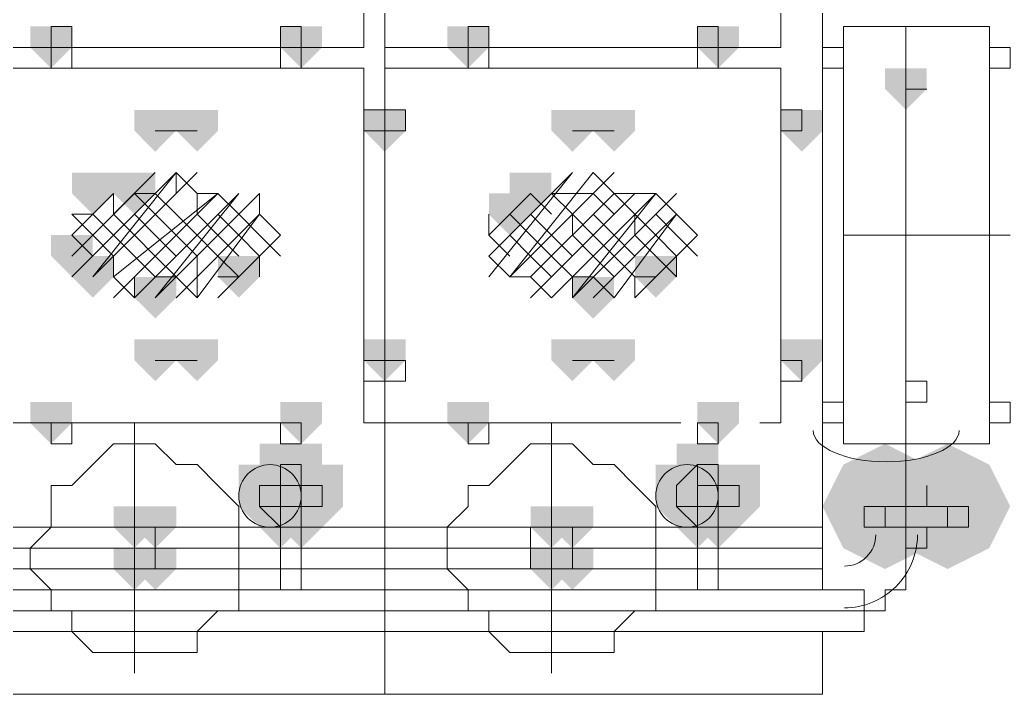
# Model space of a CAD drawing. Header units: millimetres. Extents: x 2315 to 4619, y 1334 to 1897.
# Drawn here: x 3948.507 to 3951.408, y 1516.958 to 1518.933 of the extents above; entities that cross this region are included whole.
import ezdxf

# ---------------------------------------------------------------- set-up
doc = ezdxf.new("R2010")
doc.units = ezdxf.units.MM
doc.linetypes.add('PDF_IMPORT', pattern=[1, 0.8, -0.2])
for name, color, linetype in [('PDF_3中心线层', 1, 'Continuous'), ('PDF_4虚线层', 2, 'Continuous'), ('PDF_5剖面线层', 2, 'Continuous'), ('PDF_剖面线层', 4, 'Continuous'), ('PDF_粗实线层', 7, 'Continuous'), ('PDF_细实线层', 7, 'Continuous')]:
    doc.layers.add(name, color=color, linetype=linetype)

msp = doc.modelspace()

# ---------------------------------------------------------------- hatches: boundary and pattern name
at = {"layer": 'PDF_3中心线层', "transparency": 33554559}
for points in [[(3948.5987, 1518.913), (3948.5377, 1518.913), (3948.5377, 1518.8519), (3948.5987, 1518.7909), (3948.6598, 1518.8519), (3948.6598, 1518.913)], [(3948.5987, 1518.913), (3948.5377, 1518.913), (3948.5377, 1518.8519), (3948.5987, 1518.7909), (3948.6598, 1518.8519), (3948.6598, 1518.913)], [(3949.8204, 1518.913), (3949.7593, 1518.913), (3949.7593, 1518.8519), (3949.8204, 1518.7909), (3949.8814, 1518.8519), (3949.8814, 1518.913)], [(3949.8204, 1518.913), (3949.7593, 1518.913), (3949.7593, 1518.8519), (3949.8204, 1518.7909), (3949.8814, 1518.8519), (3949.8814, 1518.913)], [(3949.576, 1518.6687), (3949.515, 1518.6687), (3949.515, 1518.6076), (3949.576, 1518.5465), (3949.6371, 1518.6076), (3949.6371, 1518.6687)], [(3949.576, 1518.6687), (3949.515, 1518.6687), (3949.515, 1518.6076), (3949.576, 1518.5465), (3949.6371, 1518.6076), (3949.6371, 1518.6687)], [(3949.576, 1518.6687), (3949.515, 1518.6687), (3949.515, 1518.6076), (3949.576, 1518.5465), (3949.6371, 1518.6076), (3949.6371, 1518.6687)], [(3949.576, 1518.6687), (3949.515, 1518.6687), (3949.515, 1518.6076), (3949.576, 1518.5465), (3949.6371, 1518.6076), (3949.6371, 1518.6687)], [(3950.7977, 1518.6687), (3950.7366, 1518.6687), (3950.7366, 1518.6076), (3950.7977, 1518.5465), (3950.8587, 1518.6076), (3950.8587, 1518.6687)], [(3950.7977, 1518.6687), (3950.7366, 1518.6687), (3950.7366, 1518.6076), (3950.7977, 1518.5465), (3950.8587, 1518.6076), (3950.8587, 1518.6687)], [(3950.7977, 1518.6687), (3950.7366, 1518.6687), (3950.7366, 1518.6076), (3950.7977, 1518.5465), (3950.8587, 1518.6076), (3950.8587, 1518.6687)], [(3950.7977, 1518.6687), (3950.7366, 1518.6687), (3950.7366, 1518.6076), (3950.7977, 1518.5465), (3950.8587, 1518.6076), (3950.8587, 1518.6687)], [(3949.576, 1517.9968), (3949.515, 1517.9968), (3949.515, 1517.9357), (3949.576, 1517.8746), (3949.6371, 1517.9357), (3949.6371, 1517.9968)], [(3949.576, 1517.9968), (3949.515, 1517.9968), (3949.515, 1517.9357), (3949.576, 1517.8746), (3949.6371, 1517.9357), (3949.6371, 1517.9968)], [(3948.5987, 1517.8136), (3948.5377, 1517.8136), (3948.5377, 1517.7525), (3948.5987, 1517.6914), (3948.6598, 1517.7525), (3948.6598, 1517.8136)], [(3948.5987, 1517.8136), (3948.5377, 1517.8136), (3948.5377, 1517.7525), (3948.5987, 1517.6914), (3948.6598, 1517.7525), (3948.6598, 1517.8136)], [(3949.8204, 1517.8136), (3949.7593, 1517.8136), (3949.7593, 1517.7525), (3949.8204, 1517.6914), (3949.8814, 1517.7525), (3949.8814, 1517.8136)], [(3949.8204, 1517.8136), (3949.7593, 1517.8136), (3949.7593, 1517.7525), (3949.8204, 1517.6914), (3949.8814, 1517.7525), (3949.8814, 1517.8136)], [(3950.4923, 1517.5692), (3950.4312, 1517.5692), (3950.4312, 1517.5082), (3950.4923, 1517.4471), (3950.5533, 1517.5082), (3950.5533, 1517.5692)]]:
    msp.add_hatch(color=256, dxfattribs=at).paths.add_polyline_path(points)
at = {"layer": 'PDF_4虚线层', "transparency": 33554559}
for points in [[(3949.2706, 1517.5692), (3949.2096, 1517.5692), (3949.2096, 1517.5082), (3949.2706, 1517.4471), (3949.3317, 1517.5082), (3949.3317, 1517.5692)], [(3950.4923, 1517.5692), (3950.4312, 1517.5692), (3950.4312, 1517.5082), (3950.4923, 1517.4471), (3950.5533, 1517.5082), (3950.5533, 1517.5692)]]:
    msp.add_hatch(color=256, dxfattribs=at).paths.add_polyline_path(points)
at = {"layer": 'PDF_5剖面线层', "transparency": 33554559}
for points in [[(3948.7209, 1518.4855), (3948.6598, 1518.4855), (3948.6598, 1518.4244), (3948.7209, 1518.3633), (3948.782, 1518.4244), (3948.782, 1518.4855)], [(3948.8431, 1518.4855), (3948.782, 1518.4855), (3948.782, 1518.4244), (3948.8431, 1518.3633), (3948.9041, 1518.4244), (3948.9041, 1518.4855)], [(3950.0036, 1518.4855), (3949.9425, 1518.4855), (3949.9425, 1518.4244), (3950.0036, 1518.3633), (3950.0647, 1518.4244), (3950.0647, 1518.4855)], [(3949.9425, 1518.4244), (3949.8814, 1518.4244), (3949.8814, 1518.3633), (3949.9425, 1518.3022), (3950.0036, 1518.3633), (3950.0036, 1518.4244)], [(3948.6598, 1518.3022), (3948.5987, 1518.3022), (3948.5987, 1518.2411), (3948.6598, 1518.1801), (3948.7209, 1518.2411), (3948.7209, 1518.3022)], [(3948.7209, 1518.2411), (3948.6598, 1518.2411), (3948.6598, 1518.1801), (3948.7209, 1518.119), (3948.782, 1518.1801), (3948.782, 1518.2411)], [(3949.1485, 1518.2411), (3949.0874, 1518.2411), (3949.0874, 1518.1801), (3949.1485, 1518.119), (3949.2096, 1518.1801), (3949.2096, 1518.2411)], [(3950.3701, 1518.2411), (3950.309, 1518.2411), (3950.309, 1518.1801), (3950.3701, 1518.119), (3950.4312, 1518.1801), (3950.4312, 1518.2411)], [(3948.9041, 1518.1801), (3948.8431, 1518.1801), (3948.8431, 1518.119), (3948.9041, 1518.0579), (3948.9652, 1518.119), (3948.9652, 1518.1801)], [(3950.1868, 1518.1801), (3950.1258, 1518.1801), (3950.1258, 1518.119), (3950.1868, 1518.0579), (3950.2479, 1518.119), (3950.2479, 1518.1801)]]:
    msp.add_hatch(color=256, dxfattribs=at).paths.add_polyline_path(points)
at = {"layer": 'PDF_粗实线层', "transparency": 33554559}
for points in [[(3951.042, 1517.6914), (3950.9198, 1517.6303), (3950.8587, 1517.5082), (3950.9198, 1517.386), (3951.042, 1517.3249), (3951.1641, 1517.386), (3951.2252, 1517.5082), (3951.1641, 1517.6303)], [(3951.042, 1517.6914), (3950.9198, 1517.6303), (3950.8587, 1517.5082), (3950.9198, 1517.386), (3951.042, 1517.3249), (3951.1641, 1517.386), (3951.2252, 1517.5082), (3951.1641, 1517.6303)], [(3951.2252, 1517.6914), (3951.1031, 1517.6303), (3951.042, 1517.5082), (3951.1031, 1517.386), (3951.2252, 1517.3249), (3951.3474, 1517.386), (3951.4085, 1517.5082), (3951.3474, 1517.6303)], [(3951.2252, 1517.6914), (3951.1031, 1517.6303), (3951.042, 1517.5082), (3951.1031, 1517.386), (3951.2252, 1517.3249), (3951.3474, 1517.386), (3951.4085, 1517.5082), (3951.3474, 1517.6303)]]:
    msp.add_hatch(color=256, dxfattribs=at).paths.add_polyline_path(points)
at = {"layer": 'PDF_细实线层', "transparency": 33554559}
for points in [[(3948.5987, 1518.913), (3948.5377, 1518.913), (3948.5377, 1518.8519), (3948.5987, 1518.7909), (3948.6598, 1518.8519), (3948.6598, 1518.913)], [(3949.3317, 1518.913), (3949.2706, 1518.913), (3949.2706, 1518.8519), (3949.3317, 1518.7909), (3949.3928, 1518.8519), (3949.3928, 1518.913)], [(3949.8204, 1518.913), (3949.7593, 1518.913), (3949.7593, 1518.8519), (3949.8204, 1518.7909), (3949.8814, 1518.8519), (3949.8814, 1518.913)], [(3950.5533, 1518.913), (3950.4923, 1518.913), (3950.4923, 1518.8519), (3950.5533, 1518.7909), (3950.6144, 1518.8519), (3950.6144, 1518.913)], [(3951.1031, 1518.7909), (3951.042, 1518.7909), (3951.042, 1518.7298), (3951.1031, 1518.6687), (3951.1641, 1518.7298), (3951.1641, 1518.7909)], [(3948.9041, 1518.6687), (3948.8431, 1518.6687), (3948.8431, 1518.6076), (3948.9041, 1518.5465), (3948.9652, 1518.6076), (3948.9652, 1518.6687)], [(3949.0263, 1518.6687), (3948.9652, 1518.6687), (3948.9652, 1518.6076), (3949.0263, 1518.5465), (3949.0874, 1518.6076), (3949.0874, 1518.6687)], [(3949.576, 1518.6687), (3949.515, 1518.6687), (3949.515, 1518.6076), (3949.576, 1518.5465), (3949.6371, 1518.6076), (3949.6371, 1518.6687)], [(3950.1258, 1518.6687), (3950.0647, 1518.6687), (3950.0647, 1518.6076), (3950.1258, 1518.5465), (3950.1868, 1518.6076), (3950.1868, 1518.6687)], [(3950.2479, 1518.6687), (3950.1868, 1518.6687), (3950.1868, 1518.6076), (3950.2479, 1518.5465), (3950.309, 1518.6076), (3950.309, 1518.6687)], [(3950.7977, 1518.6687), (3950.7366, 1518.6687), (3950.7366, 1518.6076), (3950.7977, 1518.5465), (3950.8587, 1518.6076), (3950.8587, 1518.6687)], [(3950.7977, 1518.6687), (3950.7366, 1518.6687), (3950.7366, 1518.6076), (3950.7977, 1518.5465), (3950.8587, 1518.6076), (3950.8587, 1518.6687)], [(3948.9041, 1517.9968), (3948.8431, 1517.9968), (3948.8431, 1517.9357), (3948.9041, 1517.8746), (3948.9652, 1517.9357), (3948.9652, 1517.9968)], [(3949.0263, 1517.9968), (3948.9652, 1517.9968), (3948.9652, 1517.9357), (3949.0263, 1517.8746), (3949.0874, 1517.9357), (3949.0874, 1517.9968)], [(3949.576, 1517.9968), (3949.515, 1517.9968), (3949.515, 1517.9357), (3949.576, 1517.8746), (3949.6371, 1517.9357), (3949.6371, 1517.9968)], [(3950.1258, 1517.9968), (3950.0647, 1517.9968), (3950.0647, 1517.9357), (3950.1258, 1517.8746), (3950.1868, 1517.9357), (3950.1868, 1517.9968)], [(3950.2479, 1517.9968), (3950.1868, 1517.9968), (3950.1868, 1517.9357), (3950.2479, 1517.8746), (3950.309, 1517.9357), (3950.309, 1517.9968)], [(3950.7977, 1517.9968), (3950.7366, 1517.9968), (3950.7366, 1517.9357), (3950.7977, 1517.8746), (3950.8587, 1517.9357), (3950.8587, 1517.9968)], [(3948.5987, 1517.8136), (3948.5377, 1517.8136), (3948.5377, 1517.7525), (3948.5987, 1517.6914), (3948.6598, 1517.7525), (3948.6598, 1517.8136)], [(3949.3317, 1517.8136), (3949.2706, 1517.8136), (3949.2706, 1517.7525), (3949.3317, 1517.6914), (3949.3928, 1517.7525), (3949.3928, 1517.8136)], [(3949.8204, 1517.8136), (3949.7593, 1517.8136), (3949.7593, 1517.7525), (3949.8204, 1517.6914), (3949.8814, 1517.7525), (3949.8814, 1517.8136)], [(3950.5533, 1517.8136), (3950.4923, 1517.8136), (3950.4923, 1517.7525), (3950.5533, 1517.6914), (3950.6144, 1517.7525), (3950.6144, 1517.8136)], [(3949.2706, 1517.6914), (3949.2096, 1517.6914), (3949.2096, 1517.6303), (3949.2706, 1517.5692), (3949.3317, 1517.6303), (3949.3317, 1517.6914)], [(3949.2706, 1517.6914), (3949.2096, 1517.6914), (3949.2096, 1517.6303), (3949.2706, 1517.5692), (3949.3317, 1517.6303), (3949.3317, 1517.6914)], [(3949.2706, 1517.6914), (3949.2096, 1517.6914), (3949.2096, 1517.6303), (3949.2706, 1517.5692), (3949.3317, 1517.6303), (3949.3317, 1517.6914)], [(3949.2706, 1517.6914), (3949.2096, 1517.6914), (3949.2096, 1517.6303), (3949.2706, 1517.5692), (3949.3317, 1517.6303), (3949.3317, 1517.6914)], [(3949.3317, 1517.6914), (3949.2706, 1517.6914), (3949.2706, 1517.6303), (3949.3317, 1517.5692), (3949.3928, 1517.6303), (3949.3928, 1517.6914)], [(3950.4923, 1517.6914), (3950.4312, 1517.6914), (3950.4312, 1517.6303), (3950.4923, 1517.5692), (3950.5533, 1517.6303), (3950.5533, 1517.6914)], [(3950.4923, 1517.6914), (3950.4312, 1517.6914), (3950.4312, 1517.6303), (3950.4923, 1517.5692), (3950.5533, 1517.6303), (3950.5533, 1517.6914)], [(3950.4923, 1517.6914), (3950.4312, 1517.6914), (3950.4312, 1517.6303), (3950.4923, 1517.5692), (3950.5533, 1517.6303), (3950.5533, 1517.6914)], [(3950.4923, 1517.6914), (3950.4312, 1517.6914), (3950.4312, 1517.6303), (3950.4923, 1517.5692), (3950.5533, 1517.6303), (3950.5533, 1517.6914)], [(3950.4923, 1517.6914), (3950.4312, 1517.6914), (3950.4312, 1517.6303), (3950.4923, 1517.5692), (3950.5533, 1517.6303), (3950.5533, 1517.6914)], [(3950.4923, 1517.6914), (3950.4312, 1517.6914), (3950.4312, 1517.6303), (3950.4923, 1517.5692), (3950.5533, 1517.6303), (3950.5533, 1517.6914)], [(3950.4923, 1517.6914), (3950.4312, 1517.6914), (3950.4312, 1517.6303), (3950.4923, 1517.5692), (3950.5533, 1517.6303), (3950.5533, 1517.6914)], [(3949.2096, 1517.6303), (3949.1485, 1517.6303), (3949.1485, 1517.5692), (3949.2096, 1517.5082), (3949.2706, 1517.5692), (3949.2706, 1517.6303)], [(3949.2096, 1517.6303), (3949.1485, 1517.6303), (3949.1485, 1517.5692), (3949.2096, 1517.5082), (3949.2706, 1517.5692), (3949.2706, 1517.6303)], [(3949.2096, 1517.6303), (3949.1485, 1517.6303), (3949.1485, 1517.5692), (3949.2096, 1517.5082), (3949.2706, 1517.5692), (3949.2706, 1517.6303)], [(3949.2096, 1517.6303), (3949.1485, 1517.6303), (3949.1485, 1517.5692), (3949.2096, 1517.5082), (3949.2706, 1517.5692), (3949.2706, 1517.6303)], [(3949.2096, 1517.6303), (3949.1485, 1517.6303), (3949.1485, 1517.5692), (3949.2096, 1517.5082), (3949.2706, 1517.5692), (3949.2706, 1517.6303)], [(3949.2096, 1517.6303), (3949.1485, 1517.6303), (3949.1485, 1517.5692), (3949.2096, 1517.5082), (3949.2706, 1517.5692), (3949.2706, 1517.6303)], [(3949.2096, 1517.6303), (3949.1485, 1517.6303), (3949.1485, 1517.5692), (3949.2096, 1517.5082), (3949.2706, 1517.5692), (3949.2706, 1517.6303)], [(3949.3317, 1517.6303), (3949.2706, 1517.6303), (3949.2706, 1517.5692), (3949.3317, 1517.5082), (3949.3928, 1517.5692), (3949.3928, 1517.6303)], [(3949.3928, 1517.6303), (3949.3317, 1517.6303), (3949.3317, 1517.5692), (3949.3928, 1517.5082), (3949.4539, 1517.5692), (3949.4539, 1517.6303)], [(3949.3928, 1517.6303), (3949.3317, 1517.6303), (3949.3317, 1517.5692), (3949.3928, 1517.5082), (3949.4539, 1517.5692), (3949.4539, 1517.6303)], [(3949.3928, 1517.6303), (3949.3317, 1517.6303), (3949.3317, 1517.5692), (3949.3928, 1517.5082), (3949.4539, 1517.5692), (3949.4539, 1517.6303)], [(3949.3928, 1517.6303), (3949.3317, 1517.6303), (3949.3317, 1517.5692), (3949.3928, 1517.5082), (3949.4539, 1517.5692), (3949.4539, 1517.6303)], [(3950.4312, 1517.6303), (3950.3701, 1517.6303), (3950.3701, 1517.5692), (3950.4312, 1517.5082), (3950.4923, 1517.5692), (3950.4923, 1517.6303)], [(3950.4312, 1517.6303), (3950.3701, 1517.6303), (3950.3701, 1517.5692), (3950.4312, 1517.5082), (3950.4923, 1517.5692), (3950.4923, 1517.6303)], [(3950.4312, 1517.6303), (3950.3701, 1517.6303), (3950.3701, 1517.5692), (3950.4312, 1517.5082), (3950.4923, 1517.5692), (3950.4923, 1517.6303)], [(3950.4312, 1517.6303), (3950.3701, 1517.6303), (3950.3701, 1517.5692), (3950.4312, 1517.5082), (3950.4923, 1517.5692), (3950.4923, 1517.6303)], [(3950.4312, 1517.6303), (3950.3701, 1517.6303), (3950.3701, 1517.5692), (3950.4312, 1517.5082), (3950.4923, 1517.5692), (3950.4923, 1517.6303)], [(3950.4312, 1517.6303), (3950.3701, 1517.6303), (3950.3701, 1517.5692), (3950.4312, 1517.5082), (3950.4923, 1517.5692), (3950.4923, 1517.6303)], [(3950.4312, 1517.6303), (3950.3701, 1517.6303), (3950.3701, 1517.5692), (3950.4312, 1517.5082), (3950.4923, 1517.5692), (3950.4923, 1517.6303)], [(3950.5533, 1517.6303), (3950.4923, 1517.6303), (3950.4923, 1517.5692), (3950.5533, 1517.5082), (3950.6144, 1517.5692), (3950.6144, 1517.6303)], [(3950.6144, 1517.6303), (3950.5533, 1517.6303), (3950.5533, 1517.5692), (3950.6144, 1517.5082), (3950.6755, 1517.5692), (3950.6755, 1517.6303)], [(3950.6144, 1517.6303), (3950.5533, 1517.6303), (3950.5533, 1517.5692), (3950.6144, 1517.5082), (3950.6755, 1517.5692), (3950.6755, 1517.6303)], [(3950.6144, 1517.6303), (3950.5533, 1517.6303), (3950.5533, 1517.5692), (3950.6144, 1517.5082), (3950.6755, 1517.5692), (3950.6755, 1517.6303)], [(3950.6144, 1517.6303), (3950.5533, 1517.6303), (3950.5533, 1517.5692), (3950.6144, 1517.5082), (3950.6755, 1517.5692), (3950.6755, 1517.6303)], [(3949.2096, 1517.5692), (3949.1485, 1517.5692), (3949.1485, 1517.5082), (3949.2096, 1517.4471), (3949.2706, 1517.5082), (3949.2706, 1517.5692)], [(3949.2096, 1517.5692), (3949.1485, 1517.5692), (3949.1485, 1517.5082), (3949.2096, 1517.4471), (3949.2706, 1517.5082), (3949.2706, 1517.5692)], [(3949.2096, 1517.5692), (3949.1485, 1517.5692), (3949.1485, 1517.5082), (3949.2096, 1517.4471), (3949.2706, 1517.5082), (3949.2706, 1517.5692)], [(3949.2096, 1517.5692), (3949.1485, 1517.5692), (3949.1485, 1517.5082), (3949.2096, 1517.4471), (3949.2706, 1517.5082), (3949.2706, 1517.5692)], [(3949.2096, 1517.5692), (3949.1485, 1517.5692), (3949.1485, 1517.5082), (3949.2096, 1517.4471), (3949.2706, 1517.5082), (3949.2706, 1517.5692)], [(3949.2096, 1517.5692), (3949.1485, 1517.5692), (3949.1485, 1517.5082), (3949.2096, 1517.4471), (3949.2706, 1517.5082), (3949.2706, 1517.5692)], [(3949.2096, 1517.5692), (3949.1485, 1517.5692), (3949.1485, 1517.5082), (3949.2096, 1517.4471), (3949.2706, 1517.5082), (3949.2706, 1517.5692)], [(3949.2706, 1517.5692), (3949.2096, 1517.5692), (3949.2096, 1517.5082), (3949.2706, 1517.4471), (3949.3317, 1517.5082), (3949.3317, 1517.5692)], [(3949.2706, 1517.5692), (3949.2096, 1517.5692), (3949.2096, 1517.5082), (3949.2706, 1517.4471), (3949.3317, 1517.5082), (3949.3317, 1517.5692)], [(3949.2706, 1517.5692), (3949.2096, 1517.5692), (3949.2096, 1517.5082), (3949.2706, 1517.4471), (3949.3317, 1517.5082), (3949.3317, 1517.5692)], [(3949.2706, 1517.5692), (3949.2096, 1517.5692), (3949.2096, 1517.5082), (3949.2706, 1517.4471), (3949.3317, 1517.5082), (3949.3317, 1517.5692)], [(3949.2706, 1517.5692), (3949.2096, 1517.5692), (3949.2096, 1517.5082), (3949.2706, 1517.4471), (3949.3317, 1517.5082), (3949.3317, 1517.5692)], [(3949.2706, 1517.5692), (3949.2096, 1517.5692), (3949.2096, 1517.5082), (3949.2706, 1517.4471), (3949.3317, 1517.5082), (3949.3317, 1517.5692)], [(3949.3317, 1517.5692), (3949.2706, 1517.5692), (3949.2706, 1517.5082), (3949.3317, 1517.4471), (3949.3928, 1517.5082), (3949.3928, 1517.5692)], [(3949.3317, 1517.5692), (3949.2706, 1517.5692), (3949.2706, 1517.5082), (3949.3317, 1517.4471), (3949.3928, 1517.5082), (3949.3928, 1517.5692)], [(3949.3317, 1517.5692), (3949.2706, 1517.5692), (3949.2706, 1517.5082), (3949.3317, 1517.4471), (3949.3928, 1517.5082), (3949.3928, 1517.5692)], [(3949.3928, 1517.5692), (3949.3317, 1517.5692), (3949.3317, 1517.5082), (3949.3928, 1517.4471), (3949.4539, 1517.5082), (3949.4539, 1517.5692)], [(3949.3928, 1517.5692), (3949.3317, 1517.5692), (3949.3317, 1517.5082), (3949.3928, 1517.4471), (3949.4539, 1517.5082), (3949.4539, 1517.5692)], [(3949.3928, 1517.5692), (3949.3317, 1517.5692), (3949.3317, 1517.5082), (3949.3928, 1517.4471), (3949.4539, 1517.5082), (3949.4539, 1517.5692)], [(3949.3928, 1517.5692), (3949.3317, 1517.5692), (3949.3317, 1517.5082), (3949.3928, 1517.4471), (3949.4539, 1517.5082), (3949.4539, 1517.5692)], [(3950.4312, 1517.5692), (3950.3701, 1517.5692), (3950.3701, 1517.5082), (3950.4312, 1517.4471), (3950.4923, 1517.5082), (3950.4923, 1517.5692)], [(3950.4312, 1517.5692), (3950.3701, 1517.5692), (3950.3701, 1517.5082), (3950.4312, 1517.4471), (3950.4923, 1517.5082), (3950.4923, 1517.5692)], [(3950.4312, 1517.5692), (3950.3701, 1517.5692), (3950.3701, 1517.5082), (3950.4312, 1517.4471), (3950.4923, 1517.5082), (3950.4923, 1517.5692)], [(3950.4312, 1517.5692), (3950.3701, 1517.5692), (3950.3701, 1517.5082), (3950.4312, 1517.4471), (3950.4923, 1517.5082), (3950.4923, 1517.5692)], [(3950.4312, 1517.5692), (3950.3701, 1517.5692), (3950.3701, 1517.5082), (3950.4312, 1517.4471), (3950.4923, 1517.5082), (3950.4923, 1517.5692)], [(3950.4312, 1517.5692), (3950.3701, 1517.5692), (3950.3701, 1517.5082), (3950.4312, 1517.4471), (3950.4923, 1517.5082), (3950.4923, 1517.5692)], [(3950.4312, 1517.5692), (3950.3701, 1517.5692), (3950.3701, 1517.5082), (3950.4312, 1517.4471), (3950.4923, 1517.5082), (3950.4923, 1517.5692)], [(3950.4923, 1517.5692), (3950.4312, 1517.5692), (3950.4312, 1517.5082), (3950.4923, 1517.4471), (3950.5533, 1517.5082), (3950.5533, 1517.5692)], [(3950.4923, 1517.5692), (3950.4312, 1517.5692), (3950.4312, 1517.5082), (3950.4923, 1517.4471), (3950.5533, 1517.5082), (3950.5533, 1517.5692)], [(3950.4923, 1517.5692), (3950.4312, 1517.5692), (3950.4312, 1517.5082), (3950.4923, 1517.4471), (3950.5533, 1517.5082), (3950.5533, 1517.5692)], [(3950.4923, 1517.5692), (3950.4312, 1517.5692), (3950.4312, 1517.5082), (3950.4923, 1517.4471), (3950.5533, 1517.5082), (3950.5533, 1517.5692)], [(3950.4923, 1517.5692), (3950.4312, 1517.5692), (3950.4312, 1517.5082), (3950.4923, 1517.4471), (3950.5533, 1517.5082), (3950.5533, 1517.5692)], [(3950.4923, 1517.5692), (3950.4312, 1517.5692), (3950.4312, 1517.5082), (3950.4923, 1517.4471), (3950.5533, 1517.5082), (3950.5533, 1517.5692)], [(3950.5533, 1517.5692), (3950.4923, 1517.5692), (3950.4923, 1517.5082), (3950.5533, 1517.4471), (3950.6144, 1517.5082), (3950.6144, 1517.5692)], [(3950.5533, 1517.5692), (3950.4923, 1517.5692), (3950.4923, 1517.5082), (3950.5533, 1517.4471), (3950.6144, 1517.5082), (3950.6144, 1517.5692)], [(3950.5533, 1517.5692), (3950.4923, 1517.5692), (3950.4923, 1517.5082), (3950.5533, 1517.4471), (3950.6144, 1517.5082), (3950.6144, 1517.5692)], [(3950.6144, 1517.5692), (3950.5533, 1517.5692), (3950.5533, 1517.5082), (3950.6144, 1517.4471), (3950.6755, 1517.5082), (3950.6755, 1517.5692)], [(3950.6144, 1517.5692), (3950.5533, 1517.5692), (3950.5533, 1517.5082), (3950.6144, 1517.4471), (3950.6755, 1517.5082), (3950.6755, 1517.5692)], [(3950.6144, 1517.5692), (3950.5533, 1517.5692), (3950.5533, 1517.5082), (3950.6144, 1517.4471), (3950.6755, 1517.5082), (3950.6755, 1517.5692)], [(3950.6144, 1517.5692), (3950.5533, 1517.5692), (3950.5533, 1517.5082), (3950.6144, 1517.4471), (3950.6755, 1517.5082), (3950.6755, 1517.5692)], [(3950.9809, 1517.5692), (3950.9198, 1517.5692), (3950.9198, 1517.5082), (3950.9809, 1517.4471), (3951.042, 1517.5082), (3951.042, 1517.5692)], [(3951.2863, 1517.5692), (3951.2252, 1517.5692), (3951.2252, 1517.5082), (3951.2863, 1517.4471), (3951.3474, 1517.5082), (3951.3474, 1517.5692)], [(3948.8431, 1517.5082), (3948.782, 1517.5082), (3948.782, 1517.4471), (3948.8431, 1517.386), (3948.9041, 1517.4471), (3948.9041, 1517.5082)], [(3948.9041, 1517.5082), (3948.8431, 1517.5082), (3948.8431, 1517.4471), (3948.9041, 1517.386), (3948.9652, 1517.4471), (3948.9652, 1517.5082)], [(3949.2706, 1517.5082), (3949.2096, 1517.5082), (3949.2096, 1517.4471), (3949.2706, 1517.386), (3949.3317, 1517.4471), (3949.3317, 1517.5082)], [(3949.2706, 1517.5082), (3949.2096, 1517.5082), (3949.2096, 1517.4471), (3949.2706, 1517.386), (3949.3317, 1517.4471), (3949.3317, 1517.5082)], [(3949.2706, 1517.5082), (3949.2096, 1517.5082), (3949.2096, 1517.4471), (3949.2706, 1517.386), (3949.3317, 1517.4471), (3949.3317, 1517.5082)], [(3949.2706, 1517.5082), (3949.2096, 1517.5082), (3949.2096, 1517.4471), (3949.2706, 1517.386), (3949.3317, 1517.4471), (3949.3317, 1517.5082)], [(3949.2706, 1517.5082), (3949.2096, 1517.5082), (3949.2096, 1517.4471), (3949.2706, 1517.386), (3949.3317, 1517.4471), (3949.3317, 1517.5082)], [(3949.3317, 1517.5082), (3949.2706, 1517.5082), (3949.2706, 1517.4471), (3949.3317, 1517.386), (3949.3928, 1517.4471), (3949.3928, 1517.5082)], [(3949.3317, 1517.5082), (3949.2706, 1517.5082), (3949.2706, 1517.4471), (3949.3317, 1517.386), (3949.3928, 1517.4471), (3949.3928, 1517.5082)], [(3950.0647, 1517.5082), (3950.0036, 1517.5082), (3950.0036, 1517.4471), (3950.0647, 1517.386), (3950.1258, 1517.4471), (3950.1258, 1517.5082)], [(3950.1258, 1517.5082), (3950.0647, 1517.5082), (3950.0647, 1517.4471), (3950.1258, 1517.386), (3950.1868, 1517.4471), (3950.1868, 1517.5082)], [(3950.4923, 1517.5082), (3950.4312, 1517.5082), (3950.4312, 1517.4471), (3950.4923, 1517.386), (3950.5533, 1517.4471), (3950.5533, 1517.5082)], [(3950.4923, 1517.5082), (3950.4312, 1517.5082), (3950.4312, 1517.4471), (3950.4923, 1517.386), (3950.5533, 1517.4471), (3950.5533, 1517.5082)], [(3950.4923, 1517.5082), (3950.4312, 1517.5082), (3950.4312, 1517.4471), (3950.4923, 1517.386), (3950.5533, 1517.4471), (3950.5533, 1517.5082)], [(3950.4923, 1517.5082), (3950.4312, 1517.5082), (3950.4312, 1517.4471), (3950.4923, 1517.386), (3950.5533, 1517.4471), (3950.5533, 1517.5082)], [(3950.4923, 1517.5082), (3950.4312, 1517.5082), (3950.4312, 1517.4471), (3950.4923, 1517.386), (3950.5533, 1517.4471), (3950.5533, 1517.5082)], [(3950.4923, 1517.5082), (3950.4312, 1517.5082), (3950.4312, 1517.4471), (3950.4923, 1517.386), (3950.5533, 1517.4471), (3950.5533, 1517.5082)], [(3950.4923, 1517.5082), (3950.4312, 1517.5082), (3950.4312, 1517.4471), (3950.4923, 1517.386), (3950.5533, 1517.4471), (3950.5533, 1517.5082)], [(3950.4923, 1517.5082), (3950.4312, 1517.5082), (3950.4312, 1517.4471), (3950.4923, 1517.386), (3950.5533, 1517.4471), (3950.5533, 1517.5082)], [(3950.5533, 1517.5082), (3950.4923, 1517.5082), (3950.4923, 1517.4471), (3950.5533, 1517.386), (3950.6144, 1517.4471), (3950.6144, 1517.5082)], [(3948.8431, 1517.386), (3948.782, 1517.386), (3948.782, 1517.3249), (3948.8431, 1517.2638), (3948.9041, 1517.3249), (3948.9041, 1517.386)], [(3948.9041, 1517.386), (3948.8431, 1517.386), (3948.8431, 1517.3249), (3948.9041, 1517.2638), (3948.9652, 1517.3249), (3948.9652, 1517.386)], [(3950.0647, 1517.386), (3950.0036, 1517.386), (3950.0036, 1517.3249), (3950.0647, 1517.2638), (3950.1258, 1517.3249), (3950.1258, 1517.386)], [(3950.1258, 1517.386), (3950.0647, 1517.386), (3950.0647, 1517.3249), (3950.1258, 1517.2638), (3950.1868, 1517.3249), (3950.1868, 1517.386)]]:
    msp.add_hatch(color=256, dxfattribs=at).paths.add_polyline_path(points)

# ---------------------------------------------------------------- linework, layer by layer
at = {"layer": 'PDF_3中心线层', "lineweight": 18}
for points in [[(3951.1031, 1518.913), (3951.1031, 1517.4471)], [(3951.1641, 1518.7298), (3951.1031, 1518.7298), (3951.1031, 1518.7909)], [(3950.9198, 1518.3022), (3951.4085, 1518.3022)], [(3951.1641, 1517.8136), (3951.1031, 1517.8136)], [(3948.8431, 1517.7525), (3948.8431, 1517.0195)], [(3950.0647, 1517.7525), (3950.0647, 1517.0195)], [(3949.2706, 1517.6303), (3949.2706, 1517.2638)], [(3950.4923, 1517.6303), (3950.4923, 1517.2638)], [(3949.3928, 1517.5082), (3949.2096, 1517.5082)], [(3949.3317, 1517.5082), (3949.2706, 1517.5082)], [(3950.6144, 1517.5082), (3950.4312, 1517.5082)], [(3951.042, 1517.4471), (3951.042, 1517.5082)], [(3951.1031, 1517.5082), (3951.1031, 1517.386), (3951.1031, 1517.5082)], [(3951.2252, 1517.4471), (3951.2252, 1517.5082)], [(3942.9182, 1517.2028), (3950.9809, 1517.2028), (3951.042, 1517.2028), (3951.042, 1517.2638), (3951.1031, 1517.2638), (3951.1031, 1517.3249), (3951.1031, 1517.386)], [(3948.5377, 1517.386), (3949.2096, 1517.386)], [(3949.7593, 1517.386), (3950.4312, 1517.386)]]:
    msp.add_lwpolyline(points, dxfattribs=at)
for points in [[(3948.5987, 1518.7909), (3948.5987, 1518.8519)], [(3949.3317, 1518.7909), (3949.3317, 1518.8519), (3949.2706, 1518.8519), (3949.3317, 1518.8519)], [(3949.8204, 1518.7909), (3949.8204, 1518.8519)], [(3950.5533, 1518.7909), (3950.5533, 1518.8519), (3950.4923, 1518.8519), (3950.5533, 1518.8519)], [(3950.7977, 1518.6076), (3950.7366, 1518.6076)], [(3950.7977, 1518.6076), (3950.7366, 1518.6076)], [(3949.576, 1517.9357), (3949.576, 1517.8746)], [(3950.7977, 1517.9357), (3950.7977, 1517.8746), (3950.7977, 1517.9357), (3950.7366, 1517.9357)], [(3948.5987, 1517.6914), (3948.5987, 1517.7525)], [(3949.2706, 1517.7525), (3949.3317, 1517.7525), (3949.3317, 1517.6914), (3949.3317, 1517.7525)], [(3949.8204, 1517.6914), (3949.8204, 1517.7525)], [(3950.4923, 1517.7525), (3950.5533, 1517.7525), (3950.5533, 1517.6914), (3950.5533, 1517.7525)], [(3949.2706, 1517.6303), (3949.2706, 1517.5692), (3949.2096, 1517.5692), (3949.2096, 1517.5082), (3949.2706, 1517.4471), (3949.3317, 1517.4471), (3949.3317, 1517.5082), (3949.3928, 1517.5082), (3949.3928, 1517.5692), (3949.3317, 1517.5692), (3949.3317, 1517.6303)], [(3950.4923, 1517.6303), (3950.4312, 1517.5692), (3950.4312, 1517.5082), (3950.4923, 1517.4471), (3950.5533, 1517.4471), (3950.5533, 1517.5082), (3950.6144, 1517.5082), (3950.6144, 1517.5692), (3950.5533, 1517.5692), (3950.5533, 1517.6303)], [(3948.8431, 1517.4471), (3948.9041, 1517.4471), (3948.9041, 1517.3249), (3948.8431, 1517.3249)], [(3950.0647, 1517.4471), (3950.1258, 1517.4471), (3950.1258, 1517.3249), (3950.0647, 1517.3249)]]:
    msp.add_lwpolyline(points, close=True, dxfattribs=at)
at = {"layer": 'PDF_4虚线层', "lineweight": 18}
for points in [[(3949.576, 1520.0125), (3949.576, 1516.9584)], [(3942.1852, 1517.386), (3950.8587, 1517.386)], [(3942.1852, 1517.3249), (3950.8587, 1517.3249)]]:
    msp.add_lwpolyline(points, dxfattribs=at)
for points in [[(3948.8431, 1517.6914), (3948.782, 1517.6914), (3948.7209, 1517.6303), (3948.6598, 1517.5692), (3948.5987, 1517.5692), (3948.5987, 1517.5082), (3948.5987, 1517.4471), (3948.5377, 1517.386), (3948.5377, 1517.3249), (3948.5987, 1517.2638), (3948.5987, 1517.2028), (3948.6598, 1517.2028), (3948.6598, 1517.1417), (3948.7209, 1517.0806), (3948.782, 1517.0806), (3948.8431, 1517.0806), (3948.9041, 1517.0806), (3948.9652, 1517.0806), (3949.0263, 1517.0806), (3949.0263, 1517.1417), (3949.0874, 1517.2028), (3949.1485, 1517.2028), (3949.1485, 1517.2638), (3949.1485, 1517.3249), (3949.1485, 1517.386), (3949.1485, 1517.4471), (3949.1485, 1517.5082), (3949.0874, 1517.5692), (3949.0263, 1517.6303), (3948.9652, 1517.6303), (3948.9041, 1517.6914)], [(3950.0647, 1517.6914), (3950.0036, 1517.6914), (3949.9425, 1517.6303), (3949.8814, 1517.5692), (3949.8204, 1517.5692), (3949.8204, 1517.5082), (3949.7593, 1517.4471), (3949.7593, 1517.386), (3949.7593, 1517.3249), (3949.8204, 1517.2638), (3949.8204, 1517.2028), (3949.8814, 1517.2028), (3949.8814, 1517.1417), (3949.9425, 1517.0806), (3950.0036, 1517.0806), (3950.0647, 1517.0806), (3950.1258, 1517.0806), (3950.1868, 1517.0806), (3950.2479, 1517.0806), (3950.2479, 1517.1417), (3950.309, 1517.2028), (3950.3701, 1517.2028), (3950.3701, 1517.2638), (3950.3701, 1517.3249), (3950.3701, 1517.386), (3950.3701, 1517.4471), (3950.3701, 1517.5082), (3950.309, 1517.5692), (3950.2479, 1517.6303), (3950.1868, 1517.6303), (3950.1258, 1517.6914)]]:
    msp.add_lwpolyline(points, close=True, dxfattribs=at)
at = {"layer": 'PDF_5剖面线层', "lineweight": 13}
for points in [[(3949.0263, 1518.119), (3949.0263, 1518.1801), (3949.0263, 1518.2411), (3948.9652, 1518.3022), (3948.9041, 1518.3633), (3948.8431, 1518.4244), (3948.6598, 1518.2411), (3948.9041, 1518.4855)], [(3948.6598, 1518.1801), (3948.9652, 1518.4855), (3948.7209, 1518.1801), (3949.0263, 1518.4855)], [(3948.9652, 1518.4244), (3948.9652, 1518.4855), (3949.0263, 1518.4244)], [(3950.2479, 1518.1801), (3950.1868, 1518.2411), (3950.1258, 1518.3022), (3950.1258, 1518.3633), (3950.0647, 1518.4244), (3949.8814, 1518.2411), (3950.1258, 1518.4855), (3949.8814, 1518.1801)], [(3950.309, 1518.3633), (3950.3701, 1518.3022), (3950.4312, 1518.2411), (3950.4312, 1518.1801), (3950.3701, 1518.2411), (3950.309, 1518.3022), (3950.309, 1518.3633), (3950.2479, 1518.4244), (3950.1868, 1518.4855), (3949.9425, 1518.1801), (3950.2479, 1518.4855)], [(3948.9652, 1518.119), (3949.2096, 1518.3633), (3949.0263, 1518.119), (3948.9652, 1518.1801), (3948.9041, 1518.2411), (3948.8431, 1518.3022), (3948.782, 1518.3633), (3948.782, 1518.4244), (3948.6598, 1518.3022), (3948.7209, 1518.2411)], [(3949.2706, 1518.3022), (3949.2096, 1518.3633), (3949.2096, 1518.4244), (3948.9041, 1518.119), (3949.1485, 1518.4244), (3948.8431, 1518.119), (3948.782, 1518.1801), (3949.0874, 1518.4244), (3948.782, 1518.119)], [(3949.1485, 1518.1801), (3949.0874, 1518.2411), (3949.0263, 1518.3022), (3948.9652, 1518.3633), (3948.9041, 1518.4244), (3948.8431, 1518.4244)], [(3949.1485, 1518.2411), (3949.0874, 1518.3022), (3949.0263, 1518.3633), (3949.0263, 1518.4244), (3949.0874, 1518.4244), (3949.1485, 1518.3633), (3949.2096, 1518.3022), (3949.2706, 1518.2411)], [(3949.9425, 1518.2411), (3949.8814, 1518.3022), (3950.0036, 1518.4244), (3950.0647, 1518.3633)], [(3949.8814, 1518.2411), (3949.9425, 1518.1801), (3950.0036, 1518.1801), (3950.2479, 1518.4244), (3950.309, 1518.4244), (3950.0036, 1518.119)], [(3950.0036, 1518.1801), (3950.0647, 1518.119), (3950.3701, 1518.4244), (3950.1258, 1518.119), (3950.4312, 1518.4244)], [(3950.2479, 1518.3633), (3950.1868, 1518.4244), (3950.1258, 1518.4244), (3950.0647, 1518.4244)], [(3950.4923, 1518.3022), (3950.4312, 1518.3633), (3950.3701, 1518.4244), (3950.309, 1518.4244)], [(3948.782, 1518.1801), (3948.782, 1518.2411), (3948.7209, 1518.3022), (3948.6598, 1518.3633), (3948.7209, 1518.3633), (3948.782, 1518.3022), (3948.8431, 1518.2411), (3948.9041, 1518.1801), (3948.9652, 1518.1801)], [(3948.9652, 1518.2411), (3948.9041, 1518.3022), (3948.8431, 1518.3633)], [(3949.2096, 1518.1801), (3949.2096, 1518.2411), (3949.1485, 1518.3022), (3949.0874, 1518.3633)], [(3949.8814, 1518.3022), (3949.8814, 1518.3633)], [(3950.1258, 1518.119), (3950.1258, 1518.1801), (3950.0647, 1518.2411), (3950.0036, 1518.3022), (3949.9425, 1518.3633), (3950.0036, 1518.3022)], [(3950.1258, 1518.2411), (3950.0647, 1518.3022), (3950.0036, 1518.3633)], [(3950.1868, 1518.119), (3950.4312, 1518.3633), (3950.2479, 1518.119), (3950.1868, 1518.1801), (3950.1258, 1518.1801)], [(3950.1258, 1518.3633), (3950.1868, 1518.3022), (3950.2479, 1518.2411), (3950.309, 1518.1801), (3950.309, 1518.119), (3950.4923, 1518.3022), (3950.3701, 1518.1801), (3950.309, 1518.1801)], [(3950.309, 1518.2411), (3950.2479, 1518.3022), (3950.1868, 1518.3633)], [(3950.4923, 1518.2411), (3950.4312, 1518.3022), (3950.3701, 1518.3633)], [(3949.0874, 1518.119), (3949.2706, 1518.3022), (3949.1485, 1518.1801), (3949.0874, 1518.1801)], [(3950.0647, 1518.1801), (3950.0036, 1518.2411), (3949.9425, 1518.3022)], [(3948.8431, 1518.119), (3948.8431, 1518.1801)]]:
    msp.add_lwpolyline(points, dxfattribs=at)
at = {"layer": 'PDF_5剖面线层', "lineweight": 0}
for points in [[(3951.1031, 1517.5082), (3951.1031, 1517.5082), (3951.1031, 1517.5082)], [(3951.2252, 1517.5082), (3951.2252, 1517.5082), (3951.2252, 1517.5082)]]:
    msp.add_lwpolyline(points, close=True, dxfattribs=at)
msp.add_lwpolyline([(3951.2252, 1517.5082), (3951.2252, 1517.5082), (3951.2252, 1517.5082)], dxfattribs=at)
msp.add_lwpolyline([(3951.2252, 1517.5082), (3951.2252, 1517.5082), (3951.2252, 1517.5082)], dxfattribs=at)
at = {"layer": 'PDF_5剖面线层', "transparency": 33554559}
for points in [[(3951.1031, 1517.5082), (3951.042, 1517.5082), (3951.042, 1517.5082)], [(3951.042, 1517.5082), (3951.042, 1517.5082), (3951.1031, 1517.5082)], [(3951.1031, 1517.5082), (3951.042, 1517.5082), (3951.042, 1517.5082)], [(3951.042, 1517.5082), (3951.042, 1517.5082), (3951.1031, 1517.5082)], [(3951.1031, 1517.5082), (3951.042, 1517.5082), (3951.042, 1517.5082)], [(3951.042, 1517.5082), (3951.042, 1517.5082), (3951.1031, 1517.5082)], [(3951.1031, 1517.5082), (3951.042, 1517.5082), (3951.042, 1517.5082)], [(3951.042, 1517.5082), (3951.042, 1517.5082), (3951.1031, 1517.5082)], [(3951.1031, 1517.5082), (3951.2252, 1517.5082), (3951.2252, 1517.5082)], [(3951.2252, 1517.5082), (3951.1031, 1517.5082), (3951.1031, 1517.5082)], [(3951.1031, 1517.5082), (3951.1031, 1517.5082), (3951.2252, 1517.5082)], [(3951.2252, 1517.5082), (3951.1031, 1517.5082), (3951.1031, 1517.5082)], [(3951.2252, 1517.5082), (3951.1031, 1517.5082), (3951.1031, 1517.5082)], [(3951.1031, 1517.5082), (3951.1031, 1517.5082), (3951.2252, 1517.5082)]]:
    msp.add_solid(points, dxfattribs=at)
at = {"layer": 'PDF_剖面线层', "lineweight": 0}
for points in [[(3949.2706, 1517.6303), (3949.2706, 1517.6303)], [(3950.4923, 1517.6303), (3950.4923, 1517.6303)], [(3949.2096, 1517.5692), (3949.2096, 1517.5692)], [(3949.3928, 1517.5692), (3949.3928, 1517.5692)], [(3950.4312, 1517.5692), (3950.4312, 1517.5692)], [(3950.6144, 1517.5692), (3950.6144, 1517.5692)], [(3949.2096, 1517.5082), (3949.2096, 1517.5082)], [(3949.3928, 1517.5082), (3949.3928, 1517.5082)], [(3950.4312, 1517.5082), (3950.4312, 1517.5082)], [(3950.6144, 1517.5082), (3950.6144, 1517.5082)], [(3949.2706, 1517.4471), (3949.2706, 1517.4471)], [(3950.4923, 1517.4471), (3950.4923, 1517.4471)]]:
    msp.add_lwpolyline(points, dxfattribs=at)
at = {"layer": 'PDF_细实线层', "lineweight": 18}
for points in [[(3950.8587, 1517.1417), (3950.8587, 1516.9584), (3942.1852, 1516.9584), (3942.1852, 1520.0125), (3950.8587, 1520.0125), (3950.8587, 1517.2638), (3942.1852, 1517.2638)], [(3948.3544, 1519.8903), (3948.3544, 1518.8519), (3949.515, 1518.8519), (3949.515, 1519.8903)], [(3949.576, 1519.8903), (3949.576, 1518.8519), (3950.7366, 1518.8519), (3950.7366, 1519.8903)], [(3951.3474, 1518.913), (3950.9198, 1518.913), (3950.9198, 1517.6914), (3951.3474, 1517.6914), (3951.3474, 1518.913), (3951.1031, 1518.913)], [(3950.8587, 1518.8519), (3950.9198, 1518.8519)], [(3951.3474, 1518.7909), (3951.4085, 1518.7909), (3951.4085, 1518.8519), (3951.3474, 1518.8519)], [(3948.3544, 1517.7525), (3948.3544, 1518.7909), (3949.515, 1518.7909), (3949.515, 1517.7525)], [(3949.576, 1517.7525), (3949.576, 1518.7909), (3950.7366, 1518.7909), (3950.7366, 1517.7525)], [(3950.8587, 1518.7909), (3950.9198, 1518.7909)], [(3948.9041, 1518.6076), (3949.0263, 1518.6076), (3948.9041, 1518.6076)], [(3950.1258, 1518.6076), (3950.2479, 1518.6076), (3950.1258, 1518.6076)], [(3948.9041, 1517.9357), (3949.0263, 1517.9357), (3948.9041, 1517.9357)], [(3950.1258, 1517.9357), (3950.2479, 1517.9357), (3950.1258, 1517.9357)], [(3950.8587, 1517.8136), (3950.9198, 1517.8136)], [(3951.3474, 1517.8136), (3951.4085, 1517.8136), (3951.4085, 1517.7525), (3951.3474, 1517.7525)], [(3950.8587, 1517.7525), (3950.9198, 1517.7525)], [(3949.2706, 1517.5692), (3949.3317, 1517.5692)], [(3949.2706, 1517.5082), (3949.2706, 1517.5692)], [(3949.3317, 1517.5082), (3949.3317, 1517.5692)], [(3950.4923, 1517.5692), (3950.5533, 1517.5692)], [(3950.4923, 1517.5082), (3950.4923, 1517.5692)], [(3950.5533, 1517.5082), (3950.5533, 1517.5692)], [(3951.1031, 1517.5692), (3951.1031, 1517.5082)], [(3951.1641, 1517.5692), (3951.1641, 1517.5082)], [(3949.3317, 1517.5082), (3949.2706, 1517.5082), (3949.3317, 1517.5082)], [(3949.2706, 1517.5082), (3949.3317, 1517.5082)], [(3950.5533, 1517.5082), (3950.4923, 1517.5082), (3950.5533, 1517.5082)], [(3950.4923, 1517.5082), (3950.5533, 1517.5082)], [(3942.1852, 1517.4471), (3950.8587, 1517.4471)], [(3943.0404, 1517.2638), (3946.8274, 1517.2638), (3946.8274, 1517.4471), (3946.8885, 1517.4471), (3946.8885, 1517.2638), (3948.049, 1517.2638), (3948.049, 1517.4471), (3948.1101, 1517.4471), (3948.049, 1517.4471), (3948.1101, 1517.4471), (3948.1101, 1517.2638), (3949.2706, 1517.2638), (3949.2706, 1517.4471), (3949.3317, 1517.4471), (3949.2706, 1517.4471), (3949.3317, 1517.4471), (3949.3317, 1517.2638), (3950.4923, 1517.2638), (3950.4923, 1517.4471), (3950.5533, 1517.4471), (3950.5533, 1517.2638), (3950.9809, 1517.2638), (3950.9809, 1517.1417), (3943.0404, 1517.1417)], [(3951.1031, 1517.4471), (3951.1031, 1517.386), (3951.1641, 1517.386), (3951.1641, 1517.4471)], [(3942.1852, 1517.386), (3950.8587, 1517.386)], [(3948.8431, 1517.386), (3948.8431, 1517.386)], [(3950.0647, 1517.386), (3950.0647, 1517.386)], [(3942.1852, 1517.3249), (3950.8587, 1517.3249)], [(3949.2706, 1517.3249), (3949.2706, 1517.3249)], [(3950.4923, 1517.3249), (3950.4923, 1517.3249)]]:
    msp.add_lwpolyline(points, dxfattribs=at)
for points in [[(3948.5987, 1518.7909), (3948.5987, 1518.913), (3948.6598, 1518.913), (3948.6598, 1518.7909)], [(3948.5987, 1518.7909), (3948.5987, 1518.913), (3948.6598, 1518.913), (3948.6598, 1518.7909)], [(3949.2706, 1518.913), (3949.3317, 1518.913), (3949.3317, 1518.7909), (3949.2706, 1518.7909)], [(3949.2706, 1518.913), (3949.3317, 1518.913), (3949.3317, 1518.7909), (3949.2706, 1518.7909)], [(3949.8204, 1518.7909), (3949.8204, 1518.913), (3949.8814, 1518.913), (3949.8814, 1518.7909)], [(3949.8204, 1518.7909), (3949.8204, 1518.913), (3949.8814, 1518.913), (3949.8814, 1518.7909)], [(3950.4923, 1518.913), (3950.5533, 1518.913), (3950.5533, 1518.7909), (3950.4923, 1518.7909)], [(3950.4923, 1518.913), (3950.5533, 1518.913), (3950.5533, 1518.7909), (3950.4923, 1518.7909)], [(3949.6371, 1518.6687), (3949.6371, 1518.6076), (3949.515, 1518.6076), (3949.515, 1518.6687)], [(3949.6371, 1518.6687), (3949.6371, 1518.6076), (3949.515, 1518.6076), (3949.515, 1518.6687)], [(3950.7977, 1518.6687), (3950.7366, 1518.6687), (3950.7366, 1518.6076), (3950.7977, 1518.6076)], [(3950.7977, 1518.6687), (3950.7366, 1518.6687), (3950.7366, 1518.6076), (3950.7977, 1518.6076)], [(3949.515, 1517.9357), (3949.6371, 1517.9357), (3949.6371, 1517.8746), (3949.515, 1517.8746)], [(3949.515, 1517.9357), (3949.6371, 1517.9357), (3949.6371, 1517.8746), (3949.515, 1517.8746)], [(3950.7977, 1517.8746), (3950.7366, 1517.8746), (3950.7366, 1517.9357), (3950.7977, 1517.9357)], [(3951.1641, 1517.8136), (3951.1031, 1517.8136), (3951.1031, 1517.8746), (3951.1641, 1517.8746)], [(3948.6598, 1517.6914), (3948.6598, 1517.7525), (3948.5987, 1517.7525), (3948.5987, 1517.6914)], [(3949.2706, 1517.6914), (3949.2706, 1517.7525), (3949.3317, 1517.7525), (3949.3317, 1517.6914)], [(3949.8814, 1517.6914), (3949.8814, 1517.7525), (3949.8204, 1517.7525), (3949.8204, 1517.6914)], [(3950.4923, 1517.6914), (3950.4923, 1517.7525), (3950.5533, 1517.7525), (3950.5533, 1517.6914)], [(3949.2706, 1517.6303), (3949.3317, 1517.6303)], [(3949.3317, 1517.5692), (3949.3928, 1517.5692)], [(3950.5533, 1517.5692), (3950.6144, 1517.5692)], [(3949.3317, 1517.5082), (3949.3928, 1517.5082)], [(3950.5533, 1517.5082), (3950.6144, 1517.5082)], [(3950.9809, 1517.4471), (3950.9809, 1517.5082), (3951.1031, 1517.5082), (3951.042, 1517.5082), (3951.1031, 1517.5082), (3950.9809, 1517.5082), (3951.2863, 1517.5082), (3951.1031, 1517.5082), (3951.2252, 1517.5082), (3951.1031, 1517.5082), (3951.2863, 1517.5082), (3951.2863, 1517.4471)], [(3948.8431, 1517.4471), (3948.9041, 1517.4471), (3948.9041, 1517.3249), (3948.8431, 1517.3249)], [(3950.0036, 1517.4471), (3950.1258, 1517.4471), (3950.1258, 1517.3249), (3950.0036, 1517.3249)]]:
    msp.add_lwpolyline(points, close=True, dxfattribs=at)
at = {"layer": 'PDF_细实线层', "linetype": 'PDF_IMPORT', "lineweight": 18, "ltscale": 1.160541}
msp.add_lwpolyline([(3947.1939, 1517.7525), (3950.7366, 1517.7525)], dxfattribs=at)
at = {"layer": 'PDF_细实线层', "lineweight": 18}
for centre in [(3949.2401, 1517.5387), (3950.4617, 1517.5387)]:
    msp.add_circle(centre, 0.0916, dxfattribs=at)
for radius in [0.2138, 0.0916]:
    msp.add_arc((3950.923, 1517.4249), radius, 269.9999, 0.0001, dxfattribs=at)
for points in [[(3950.8314, 1517.7303), (3950.8314, 1517.6797), (3950.9271, 1517.6387), (3951.0452, 1517.6387)], [(3951.0452, 1517.6387), (3951.1632, 1517.6387), (3951.2589, 1517.6797), (3951.2589, 1517.7303)]]:
    msp.add_open_spline(points, degree=3, dxfattribs=at)

doc.saveas('drawing.dxf')
